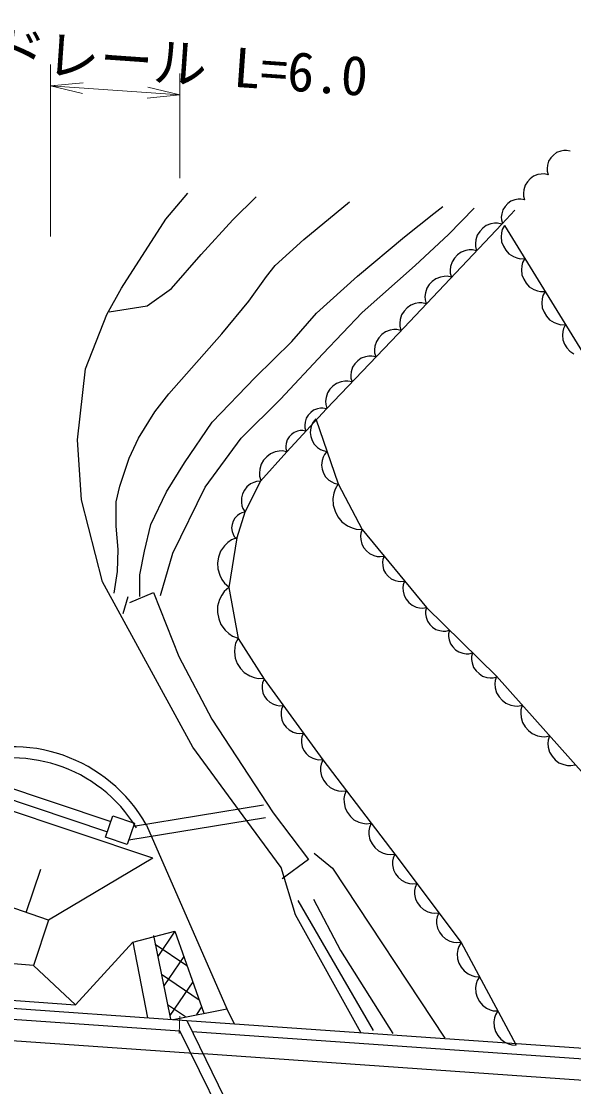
# Model space of a CAD drawing. Units: millimetres, scale not verified. Extents: x 40000 to 680000, y 20000 to 380000.
# Drawn here: x 367966 to 393608, y 279880 to 329356 of the extents above; entities that cross this region are included whole.
import ezdxf
from ezdxf.enums import TextEntityAlignment as Align

# ---------------------------------------------------------------- set-up
doc = ezdxf.new("R2010")
doc.units = ezdxf.units.MM
doc.header["$LTSCALE"] = 1000
for name, color, linetype, lineweight in [('M-BGD', 7, 'Continuous', 25), ('M-STR-HTXT', 7, 'Continuous', 13), ('M-STR-STR1', 1, 'Continuous', 25)]:
    doc.layers.add(name, color=color, linetype=linetype, lineweight=lineweight)
doc.styles.add('ＭＳ ゴシック', font='')
doc.styles.get('ＭＳ ゴシック').set_extended_font_data('MS Gothic')

# ---------------------------------------------------------------- blocks, each defined once
blk = doc.blocks.new('open_arrow')
at = {"color": 0, "linetype": 'Continuous', "lineweight": -2}
blk.add_lwpolyline([(7.5, 1.25), (0, 0), (7.5, -1.25)], dxfattribs=at)

msp = doc.modelspace()

# ---------------------------------------------------------------- linework, layer by layer
at = {"layer": 'M-BGD'}
for p, q in [((392671, 323147), (392548, 323016)), ((392816, 323258), (392671, 323147)), ((393005, 323327), (392816, 323258)), ((393153, 323353), (393005, 323327)), ((393280, 323357), (393153, 323353)), ((393451, 323320), (393280, 323357)), ((392388, 322671), (392372, 322522)), ((392446, 322864), (392388, 322671)), ((392548, 323016), (392446, 322864)), ((391746, 322160), (391592, 322042)), ((391948, 322235), (391746, 322160)), ((392105, 322262), (391948, 322235)), ((392241, 322266), (392105, 322262)), ((392424, 322227), (392241, 322266)), ((392372, 322522), (392376, 322395)), ((392376, 322395), (392424, 322227)), ((391352, 321741), (391291, 321535)), ((391460, 321902), (391352, 321741)), ((391592, 322042), (391460, 321902)), ((374683, 320175), (375702, 321368)), ((377793, 320143), (378870, 321203)), ((391291, 321535), (391273, 321376)), ((391273, 321376), (391277, 321240)), ((391277, 321240), (391328, 321061)), ((381086, 319222), (383204, 320978)), ((387114, 320424), (387527, 320753)), ((387791, 319462), (388991, 320677)), ((390425, 320757), (390323, 320605)), ((390548, 320888), (390425, 320757)), ((390693, 320999), (390548, 320888)), ((390882, 321068), (390693, 320999)), ((391030, 321094), (390882, 321068)), ((391157, 321098), (391030, 321094)), ((391328, 321061), (391157, 321098)), ((372613, 316969), (374683, 320175)), ((376315, 318523), (377793, 320143)), ((385750, 319346), (387114, 320424)), ((390266, 320412), (390249, 320263)), ((390249, 320263), (390253, 320136)), ((390253, 320136), (390301, 319968)), ((390323, 320605), (390266, 320412)), ((390875, 320579), (390271, 319936)), ((390271, 319936), (385460, 314844)), ((389386, 319744), (389246, 319596)), ((389551, 319869), (389386, 319744)), ((389766, 319947), (389551, 319869)), ((389933, 319975), (389766, 319947)), ((390078, 319979), (389933, 319975)), ((390271, 319936), (390078, 319979)), ((390295, 319681), (390259, 319533)), ((390391, 319868), (390295, 319681)), ((390391, 319868), (394135, 313794)), ((379744, 318012), (381086, 319222)), ((383568, 317525), (385750, 319346)), ((386255, 318014), (387791, 319462)), ((389064, 319207), (389044, 319038)), ((389130, 319425), (389064, 319207)), ((389246, 319596), (389130, 319425)), ((390259, 319533), (390243, 319353)), ((390243, 319353), (390264, 319113)), ((388381, 318636), (388216, 318511)), ((388596, 318714), (388381, 318636)), ((388763, 318742), (388596, 318714)), ((388908, 318746), (388763, 318742)), ((389101, 318703), (388908, 318746)), ((389044, 319038), (389048, 318894)), ((389048, 318894), (389101, 318703)), ((390264, 319113), (390347, 318910)), ((390347, 318910), (390460, 318726)), ((390460, 318726), (390604, 318561)), ((374942, 316942), (376315, 318523)), ((387960, 318192), (387894, 317974)), ((388076, 318363), (387960, 318192)), ((388216, 318511), (388076, 318363)), ((390604, 318561), (390810, 318434)), ((390810, 318434), (390977, 318368)), ((390977, 318368), (391126, 318333)), ((391126, 318333), (391336, 318335)), ((391239, 318149), (391204, 318000)), ((391336, 318335), (391239, 318149)), ((379352, 317511), (379744, 318012)), ((383792, 315833), (386255, 318014)), ((387894, 317974), (387874, 317805)), ((387874, 317805), (387878, 317661)), ((387878, 317661), (387931, 317470)), ((391204, 318000), (391187, 317821)), ((391187, 317821), (391209, 317581)), ((378535, 316363), (379352, 317511)), ((381672, 315799), (383568, 317525)), ((387046, 317278), (386906, 317130)), ((387211, 317403), (387046, 317278)), ((387426, 317480), (387211, 317403)), ((387593, 317509), (387426, 317480)), ((387737, 317513), (387593, 317509)), ((387931, 317470), (387737, 317513)), ((391209, 317581), (391292, 317378)), ((391292, 317378), (391405, 317194)), ((391405, 317194), (391549, 317029)), ((371935, 315739), (372613, 316969)), ((373806, 316140), (374942, 316942)), ((386724, 316740), (386704, 316572)), ((386790, 316959), (386724, 316740)), ((386906, 317130), (386790, 316959)), ((391549, 317029), (391754, 316902)), ((391754, 316902), (391922, 316836)), ((391922, 316836), (392070, 316801)), ((392070, 316801), (392280, 316803)), ((392280, 316803), (392184, 316617)), ((377277, 314841), (378535, 316363)), ((386041, 316169), (385876, 316045)), ((386255, 316247), (386041, 316169)), ((386423, 316276), (386255, 316247)), ((386567, 316279), (386423, 316276)), ((386761, 316236), (386567, 316279)), ((386704, 316572), (386708, 316427)), ((386708, 316427), (386761, 316236)), ((392148, 316468), (392132, 316289)), ((392132, 316289), (392153, 316048)), ((392184, 316617), (392148, 316468)), ((370949, 313219), (371935, 315739)), ((372050, 315859), (373806, 316140)), ((380520, 314480), (381672, 315799)), ((381960, 313914), (383792, 315833)), ((385620, 315725), (385553, 315507)), ((385736, 315897), (385620, 315725)), ((385876, 316045), (385736, 315897)), ((392153, 316048), (392236, 315846)), ((392236, 315846), (392350, 315662)), ((385553, 315507), (385534, 315338)), ((385534, 315338), (385538, 315194)), ((385538, 315194), (385591, 315003)), ((392350, 315662), (392493, 315497)), ((392493, 315497), (392699, 315369)), ((392699, 315369), (392866, 315304)), ((392866, 315304), (393015, 315268)), ((393015, 315268), (393225, 315271)), ((393225, 315271), (393134, 315095)), ((375861, 313253), (377277, 314841)), ((385460, 314844), (382128, 311354)), ((384706, 314812), (384566, 314664)), ((384871, 314936), (384706, 314812)), ((385085, 315014), (384871, 314936)), ((385253, 315042), (385085, 315014)), ((385397, 315046), (385253, 315042)), ((385591, 315003), (385397, 315046)), ((393100, 314954), (393085, 314785)), ((393085, 314785), (393105, 314558)), ((393134, 315095), (393100, 314954)), ((378821, 312813), (380520, 314480)), ((384383, 314274), (384364, 314105)), ((384450, 314492), (384383, 314274)), ((384566, 314664), (384450, 314492)), ((393105, 314558), (393183, 314366)), ((393183, 314366), (393290, 314193)), ((393290, 314193), (393426, 314037)), ((380006, 311803), (381960, 313914)), ((383743, 313707), (383588, 313590)), ((383945, 313780), (383743, 313707)), ((384103, 313807), (383945, 313780)), ((384238, 313810), (384103, 313807)), ((384421, 313770), (384238, 313810)), ((384364, 314105), (384368, 313961)), ((384368, 313961), (384421, 313770)), ((393426, 314037), (393620, 313917)), ((370578, 309922), (370949, 313219)), ((374817, 312054), (375861, 313253)), ((383347, 313289), (383284, 313084)), ((383456, 313450), (383347, 313289)), ((383588, 313590), (383456, 313450)), ((376827, 310746), (378821, 312813)), ((383284, 313084), (383266, 312925)), ((383266, 312925), (383269, 312789)), ((383269, 312789), (383319, 312609)), ((382294, 312270), (382178, 312098)), ((382435, 312418), (382294, 312270)), ((382600, 312542), (382435, 312418)), ((382814, 312620), (382600, 312542)), ((382982, 312648), (382814, 312620)), ((383126, 312652), (382982, 312648)), ((383319, 312609), (383126, 312652)), ((374161, 311218), (374817, 312054)), ((378174, 310002), (380006, 311803)), ((382112, 311880), (382092, 311711)), ((382092, 311711), (382096, 311567)), ((382178, 312098), (382112, 311880)), ((373400, 309996), (374161, 311218)), ((382128, 311354), (380290, 309366)), ((381536, 311291), (381402, 311187)), ((381712, 311357), (381536, 311291)), ((381850, 311383), (381712, 311357)), ((381968, 311387), (381850, 311383)), ((382128, 311354), (381968, 311387)), ((382096, 311567), (382149, 311376)), ((375539, 308859), (376827, 310746)), ((381142, 310741), (381127, 310601)), ((381194, 310921), (381142, 310741)), ((381288, 311063), (381194, 310921)), ((381402, 311187), (381288, 311063)), ((381514, 310748), (381454, 310626)), ((381634, 310891), (381514, 310748)), ((381634, 310891), (382676, 307873)), ((380628, 310268), (380503, 310171)), ((380791, 310329), (380628, 310268)), ((380919, 310353), (380791, 310329)), ((381029, 310357), (380919, 310353)), ((381178, 310326), (381029, 310357)), ((381127, 310601), (381132, 310483)), ((381132, 310483), (381178, 310326)), ((381405, 310473), (381377, 310261)), ((381377, 310261), (381410, 310069)), ((381454, 310626), (381405, 310473)), ((370753, 307137), (370578, 309922)), ((372969, 309070), (373400, 309996)), ((376501, 307715), (378174, 310002)), ((380262, 309757), (380248, 309627)), ((380310, 309924), (380262, 309757)), ((380397, 310056), (380310, 309924)), ((380503, 310171), (380397, 310056)), ((381410, 310069), (381472, 309887)), ((381472, 309887), (381565, 309716)), ((380290, 309366), (379068, 307999)), ((379530, 309272), (379359, 309135)), ((379754, 309361), (379530, 309272)), ((379931, 309397), (379754, 309361)), ((380083, 309405), (379931, 309397)), ((380290, 309366), (380083, 309405)), ((380248, 309627), (380253, 309517)), ((380253, 309517), (380295, 309372)), ((381565, 309716), (381719, 309566)), ((381719, 309566), (381851, 309476)), ((381851, 309476), (381974, 309417)), ((381974, 309417), (382156, 309379)), ((382036, 309236), (381977, 309114)), ((382156, 309379), (382036, 309236)), ((372538, 307775), (372969, 309070)), ((374703, 307511), (375539, 308859)), ((379098, 308789), (379034, 308556)), ((379215, 308974), (379098, 308789)), ((379359, 309135), (379215, 308974)), ((381928, 308961), (381900, 308748)), ((381900, 308748), (381932, 308556)), ((381977, 309114), (381928, 308961)), ((379034, 308556), (379019, 308377)), ((379019, 308377), (379027, 308225)), ((381932, 308556), (381995, 308375)), ((381995, 308375), (382088, 308204)), ((372374, 307034), (372538, 307775)), ((379068, 307999), (378349, 306561)), ((378610, 307871), (378438, 307742)), ((378753, 307942), (378610, 307871)), ((378882, 307985), (378753, 307942)), ((379068, 307999), (378882, 307985)), ((379027, 308225), (379090, 308024)), ((382088, 308204), (382241, 308054)), ((382241, 308054), (382374, 307964)), ((382374, 307964), (382496, 307905)), ((382496, 307905), (382679, 307866)), ((382676, 307873), (382531, 307634)), ((382676, 307873), (383792, 305760)), ((373980, 305985), (374703, 307511)), ((375003, 304653), (376501, 307715)), ((378238, 307413), (378181, 307227)), ((378324, 307584), (378238, 307413)), ((378438, 307742), (378324, 307584)), ((382471, 307439), (382433, 307202)), ((382531, 307634), (382471, 307439)), ((371734, 303331), (370753, 307137)), ((372370, 305910), (372374, 307034)), ((378181, 307227), (378181, 307012)), ((378181, 307012), (378209, 306854)), ((378209, 306854), (378252, 306726)), ((382433, 307202), (382440, 306880)), ((382440, 306880), (382532, 306603)), ((377875, 306277), (377802, 306137)), ((377997, 306402), (377875, 306277)), ((378349, 306561), (377964, 305369)), ((378103, 306477), (377997, 306402)), ((378201, 306527), (378103, 306477)), ((378349, 306561), (378201, 306527)), ((378252, 306726), (378352, 306568)), ((382532, 306603), (382667, 306349)), ((382667, 306349), (382844, 306116)), ((372457, 304828), (372370, 305910)), ((373680, 304748), (373980, 305985)), ((377754, 305988), (377731, 305832)), ((377731, 305832), (377758, 305659)), ((377802, 306137), (377754, 305988)), ((382844, 306116), (383105, 305929)), ((383105, 305929), (383322, 305826)), ((383322, 305826), (383517, 305766)), ((377964, 305369), (377597, 303065)), ((377964, 305369), (377716, 305269)), ((377758, 305659), (377800, 305537)), ((377800, 305537), (377850, 305438)), ((377850, 305438), (377950, 305324)), ((383517, 305766), (383796, 305751)), ((383729, 305584), (383716, 305449)), ((383716, 305449), (383723, 305289)), ((383723, 305289), (383770, 305080)), ((383792, 305760), (383729, 305584)), ((383792, 305760), (386770, 302133)), ((372435, 303810), (372457, 304828)), ((377392, 304994), (377212, 304744)), ((377558, 305154), (377392, 304994)), ((377716, 305269), (377558, 305154)), ((383770, 305080), (383868, 304911)), ((383868, 304911), (383989, 304763)), ((373461, 303646), (373680, 304748)), ((374425, 302695), (375003, 304653)), ((377123, 304478), (377080, 304206)), ((377212, 304744), (377123, 304478)), ((383989, 304763), (384136, 304635)), ((384136, 304635), (384332, 304547)), ((384332, 304547), (384487, 304509)), ((384487, 304509), (384623, 304496)), ((384623, 304496), (384807, 304523)), ((384748, 304358), (384736, 304232)), ((384807, 304523), (384748, 304358)), ((372273, 302803), (372435, 303810)), ((377080, 304206), (377082, 303926)), ((377082, 303926), (377175, 303632)), ((384736, 304232), (384743, 304082)), ((384743, 304082), (384787, 303886)), ((384787, 303886), (384878, 303728)), ((375922, 295641), (371734, 303331)), ((373470, 302647), (373461, 303646)), ((377175, 303632), (377282, 303428)), ((377282, 303428), (377396, 303270)), ((384878, 303728), (384993, 303588)), ((384993, 303588), (385130, 303468)), ((385130, 303468), (385314, 303386)), ((385314, 303386), (385459, 303351)), ((385459, 303351), (385586, 303338)), ((385586, 303338), (385759, 303364)), ((385759, 303364), (385696, 303188)), ((372997, 302361), (374098, 302832)), ((374098, 302832), (375279, 299861)), ((377386, 302880), (377271, 302713)), ((377597, 303065), (377386, 302880)), ((377396, 303270), (377602, 303098)), ((377597, 303065), (378030, 300701)), ((385696, 303188), (385683, 303053)), ((385683, 303053), (385690, 302893)), ((385690, 302893), (385738, 302684)), ((372698, 301859), (372934, 302638)), ((377164, 302498), (377074, 302189)), ((377271, 302713), (377164, 302498)), ((385738, 302684), (385835, 302515)), ((385835, 302515), (385957, 302367)), ((385957, 302367), (386103, 302239)), ((377074, 302189), (377079, 301897)), ((377079, 301897), (377131, 301614)), ((386103, 302239), (386299, 302151)), ((386299, 302151), (386455, 302113)), ((386455, 302113), (386590, 302100)), ((386590, 302100), (386775, 302127)), ((386770, 302133), (386729, 301963)), ((386729, 301963), (386730, 301836)), ((386730, 301836), (386753, 301688)), ((386770, 302133), (390027, 298938)), ((377131, 301614), (377230, 301339)), ((377230, 301339), (377423, 301082)), ((386753, 301688), (386818, 301498)), ((386818, 301498), (386926, 301350)), ((386926, 301350), (387054, 301224)), ((377423, 301082), (377600, 300919)), ((377600, 300919), (377767, 300803)), ((387054, 301224), (387204, 301119)), ((387204, 301119), (387395, 301058)), ((387395, 301058), (387544, 301038)), ((387544, 301038), (387671, 301039)), ((387671, 301039), (387840, 301083)), ((387840, 301083), (387800, 300913)), ((387800, 300913), (387801, 300786)), ((377767, 300803), (378029, 300705)), ((377915, 300471), (377875, 300289)), ((378030, 300701), (377915, 300471)), ((378030, 300701), (379238, 298803)), ((387801, 300786), (387824, 300637)), ((387824, 300637), (387889, 300447)), ((387889, 300447), (387996, 300300)), ((375279, 299861), (376812, 296955)), ((377875, 300289), (377858, 300069)), ((377858, 300069), (377889, 299776)), ((387996, 300300), (388125, 300174)), ((388125, 300174), (388274, 300069)), ((388274, 300069), (388466, 300007)), ((388466, 300007), (388615, 299987)), ((388615, 299987), (388742, 299989)), ((388742, 299989), (388911, 300033)), ((388911, 300033), (388868, 299851)), ((388868, 299851), (388869, 299715)), ((377889, 299776), (377993, 299530)), ((377993, 299530), (378135, 299307)), ((388869, 299715), (388893, 299557)), ((388893, 299557), (388963, 299354)), ((388963, 299354), (389078, 299197)), ((378135, 299307), (378314, 299108)), ((378314, 299108), (378567, 298956)), ((378567, 298956), (378773, 298878)), ((378773, 298878), (378955, 298838)), ((378955, 298838), (379212, 298845)), ((389078, 299197), (389215, 299062)), ((389215, 299062), (389374, 298951)), ((389374, 298951), (389578, 298885)), ((389578, 298885), (389737, 298864)), ((389737, 298864), (389873, 298865)), ((389873, 298865), (390053, 298912)), ((390027, 298938), (389964, 298738)), ((390027, 298938), (396123, 292089)), ((379150, 298516), (379148, 298366)), ((379148, 298366), (379181, 298168)), ((379170, 298642), (379150, 298516)), ((379238, 298803), (379170, 298642)), ((379238, 298803), (381959, 295058)), ((389964, 298738), (389955, 298585)), ((389955, 298585), (389970, 298406)), ((389970, 298406), (390033, 298173)), ((379181, 298168), (379262, 298004)), ((379262, 298004), (379368, 297859)), ((379368, 297859), (379498, 297731)), ((390033, 298173), (390150, 297988)), ((390150, 297988), (390294, 297826)), ((379498, 297731), (379677, 297638)), ((379677, 297638), (379820, 297594)), ((379820, 297594), (379946, 297574)), ((379946, 297574), (380120, 297589)), ((380047, 297418), (380026, 297284)), ((380120, 297589), (380047, 297418)), ((390294, 297826), (390464, 297689)), ((390464, 297689), (390688, 297599)), ((390688, 297599), (390865, 297563)), ((390865, 297563), (391017, 297555)), ((391017, 297555), (391224, 297594)), ((391157, 297382), (391148, 297221)), ((391224, 297594), (391157, 297382)), ((376812, 296955), (379653, 292592)), ((380026, 297284), (380023, 297124)), ((380023, 297124), (380058, 296912)), ((380058, 296912), (380145, 296738)), ((391148, 297221), (391164, 297032)), ((391164, 297032), (391230, 296786)), ((380145, 296738), (380258, 296582)), ((380258, 296582), (380397, 296446)), ((380397, 296446), (380588, 296347)), ((391230, 296786), (391354, 296590)), ((391354, 296590), (391505, 296420)), ((391505, 296420), (391685, 296275)), ((380588, 296347), (380740, 296300)), ((380740, 296300), (380875, 296279)), ((380875, 296279), (381060, 296295)), ((380972, 296008), (380970, 295858)), ((380992, 296134), (380972, 296008)), ((381060, 296295), (380992, 296134)), ((391685, 296275), (391922, 296180)), ((391922, 296180), (392108, 296143)), ((392108, 296143), (392269, 296133)), ((392269, 296133), (392487, 296174)), ((392424, 295974), (392415, 295822)), ((392487, 296174), (392424, 295974)), ((378262, 292461), (375922, 295641)), ((380970, 295858), (381003, 295660)), ((381003, 295660), (381084, 295496)), ((381084, 295496), (381190, 295351)), ((392415, 295822), (392430, 295642)), ((392430, 295642), (392493, 295409)), ((392493, 295409), (392610, 295224)), ((381190, 295351), (381320, 295223)), ((381320, 295223), (381499, 295130)), ((381499, 295130), (381642, 295086)), ((381642, 295086), (381768, 295066)), ((381768, 295066), (381942, 295081)), ((381959, 295058), (381881, 294863)), ((381959, 295058), (385299, 290674)), ((392610, 295224), (392754, 295062)), ((392754, 295062), (392924, 294925)), ((392924, 294925), (393149, 294836)), ((364926, 294616), (372125, 292192)), ((381881, 294863), (381861, 294712)), ((381861, 294712), (381862, 294532)), ((381862, 294532), (381907, 294294)), ((393149, 294836), (393325, 294800)), ((393325, 294800), (393477, 294791)), ((393477, 294791), (393684, 294830)), ((364944, 294082), (371961, 291719)), ((381907, 294294), (382010, 294101)), ((382010, 294101), (382141, 293929)), ((382141, 293929), (382300, 293779)), ((374068, 290488), (364951, 293542)), ((382300, 293779), (382517, 293673)), ((382517, 293673), (382690, 293623)), ((382690, 293623), (382841, 293603)), ((382841, 293603), (383050, 293626)), ((382968, 293420), (382946, 293261)), ((383050, 293626), (382968, 293420)), ((373180, 291975), (379207, 292962)), ((382946, 293261), (382948, 293071)), ((382948, 293071), (382995, 292820)), ((371875, 291471), (372218, 292461)), ((372218, 292461), (373227, 292111)), ((380033, 290066), (378262, 292461)), ((379653, 292592), (381296, 290438)), ((382995, 292820), (383103, 292616)), ((383103, 292616), (383241, 292434)), ((383241, 292434), (383410, 292276)), ((373227, 292111), (372884, 291121)), ((379304, 292370), (372956, 291330)), ((373781, 292022), (377506, 283503)), ((383410, 292276), (383639, 292164)), ((383639, 292164), (383822, 292112)), ((383822, 292112), (383981, 292090)), ((383981, 292090), (384202, 292115)), ((384124, 291920), (384103, 291769)), ((384202, 292115), (384124, 291920)), ((372884, 291121), (371875, 291471)), ((384103, 291769), (384105, 291589)), ((384105, 291589), (384150, 291351)), ((384150, 291351), (384252, 291158)), ((384252, 291158), (384383, 290986)), ((384383, 290986), (384542, 290836)), ((374068, 290488), (369232, 287619)), ((381296, 290438), (380073, 289534)), ((381554, 290731), (382420, 290027)), ((384542, 290836), (384759, 290729)), ((384759, 290729), (384932, 290680)), ((384932, 290680), (385084, 290660)), ((385084, 290660), (385292, 290683)), ((385225, 290490), (385204, 290348)), ((385299, 290674), (385225, 290490)), ((385299, 290674), (388382, 286571)), ((368196, 287970), (368880, 289984)), ((380696, 287866), (380033, 290066)), ((382420, 290027), (387632, 282129)), ((385204, 290348), (385204, 290178)), ((385204, 290178), (385245, 289953)), ((385245, 289953), (385341, 289770)), ((385341, 289770), (385463, 289607)), ((385463, 289607), (385613, 289464)), ((385613, 289464), (385817, 289362)), ((369232, 287619), (365089, 289025)), ((385817, 289362), (385980, 289315)), ((385980, 289315), (386123, 289294)), ((386123, 289294), (386320, 289315)), ((386246, 289131), (386226, 288988)), ((386226, 288988), (386226, 288818)), ((386320, 289315), (386246, 289131)), ((380810, 288532), (384293, 282487)), ((381528, 288596), (382787, 286208)), ((386226, 288818), (386267, 288594)), ((386267, 288594), (386362, 288411)), ((386362, 288411), (386485, 288247)), ((386485, 288247), (386634, 288105)), ((386634, 288105), (386838, 288003)), ((386838, 288003), (387002, 287956)), ((387002, 287956), (387144, 287935)), ((387144, 287935), (387342, 287956)), ((387342, 287956), (387267, 287772)), ((369232, 287619), (368534, 285505)), ((383734, 282392), (380696, 287866)), ((387267, 287772), (387247, 287629)), ((387247, 287629), (387247, 287459)), ((373139, 286584), (375094, 287096)), ((375094, 287096), (374303, 285930)), ((375094, 287096), (376442, 283289)), ((387247, 287459), (387288, 287235)), ((387288, 287235), (387383, 287051)), ((387383, 287051), (387506, 286888)), ((370478, 283674), (373139, 286584)), ((373139, 286584), (373819, 283084)), ((374106, 286907), (374895, 283009)), ((374187, 286503), (375657, 285507)), ((387506, 286888), (387655, 286746)), ((387655, 286746), (387860, 286644)), ((387860, 286644), (388023, 286596)), ((388023, 286596), (388166, 286576)), ((388166, 286576), (388363, 286597)), ((388382, 286571), (388275, 286390)), ((388382, 286571), (390928, 281835)), ((368534, 285505), (359597, 286240)), ((382787, 286208), (385220, 282345)), ((388231, 286244), (388204, 286066)), ((388204, 286066), (388211, 285825)), ((388275, 286390), (388231, 286244)), ((370478, 283674), (368534, 285505)), ((375509, 285926), (374581, 284557)), ((388211, 285825), (388282, 285618)), ((388282, 285618), (388384, 285427)), ((374471, 285103), (376219, 283918)), ((388384, 285427), (388518, 285254)), ((388518, 285254), (388715, 285115)), ((388715, 285115), (388879, 285039)), ((388879, 285039), (389025, 284995)), ((389025, 284995), (389235, 284985)), ((353603, 284920), (370478, 283674)), ((375923, 284755), (374859, 283185)), ((389083, 284659), (389056, 284481)), ((389127, 284805), (389083, 284659)), ((389235, 284985), (389127, 284805)), ((389056, 284481), (389063, 284239)), ((389063, 284239), (389134, 284032)), ((389134, 284032), (389236, 283842)), ((363228, 283824), (375649, 282956)), ((374754, 283703), (375591, 283135)), ((375009, 283001), (377506, 283503)), ((376337, 283584), (376095, 283226)), ((377506, 283503), (377855, 282802)), ((389236, 283842), (389370, 283669)), ((389370, 283669), (389568, 283530)), ((389568, 283530), (389731, 283454)), ((363189, 283325), (375327, 282478)), ((389731, 283454), (389877, 283410)), ((389877, 283410), (390087, 283400)), ((389935, 283073), (389909, 282895)), ((389979, 283220), (389935, 283073)), ((390087, 283400), (389979, 283220)), ((375649, 282956), (381236, 271540)), ((389909, 282895), (389916, 282654)), ((389916, 282654), (389986, 282447)), ((363123, 282327), (376411, 281400)), ((380406, 272099), (375327, 282478)), ((389986, 282447), (390089, 282256)), ((390089, 282256), (390223, 282083)), ((390223, 282083), (390420, 281944)), ((390420, 281944), (390583, 281868)), ((390583, 281868), (390730, 281824)), ((390730, 281824), (390939, 281815))]:
    msp.add_line(p, q, dxfattribs=at)
for centre, radius, start, end in [((367563, 288538), 7128, 29.2604, 112.3181), ((367541, 288396), 6749, 31.2474, 112.7959)]:
    msp.add_arc(centre, radius, start, end, dxfattribs=at)
at = {"layer": 'M-STR-HTXT'}
for p, q in [((369329, 319370), (369329, 327358)), ((375326, 322070), (375326, 326939)), ((369329, 326358), (375326, 325939)), ((375301, 282344), (375326, 283148))]:
    msp.add_line(p, q, dxfattribs=at)
at = {"layer": 'M-STR-STR1'}
for p, q in [((375649, 282956), (396252, 281518)), ((375649, 282956), (381236, 271540)), ((375903, 282437), (396504, 280999)), ((397009, 279961), (376411, 281400))]:
    msp.add_line(p, q, dxfattribs=at)

# ---------------------------------------------------------------- block references
at = {"layer": 'M-STR-HTXT', "xscale": 200, "yscale": 200}
for p, rotation in [((369329, 326358), 356), ((375326, 325939), 176)]:
    msp.add_blockref('open_arrow', p, dxfattribs=dict(at, rotation=rotation))

# ---------------------------------------------------------------- texts
at = {"layer": 'M-STR-HTXT', "style": 'ＭＳ ゴシック'}
msp.add_text('ガードレール L=6.0', height=1833, rotation=356.006, dxfattribs=at).set_placement((372739, 326120), align=Align.BOTTOM_CENTER)

doc.saveas('drawing.dxf')
